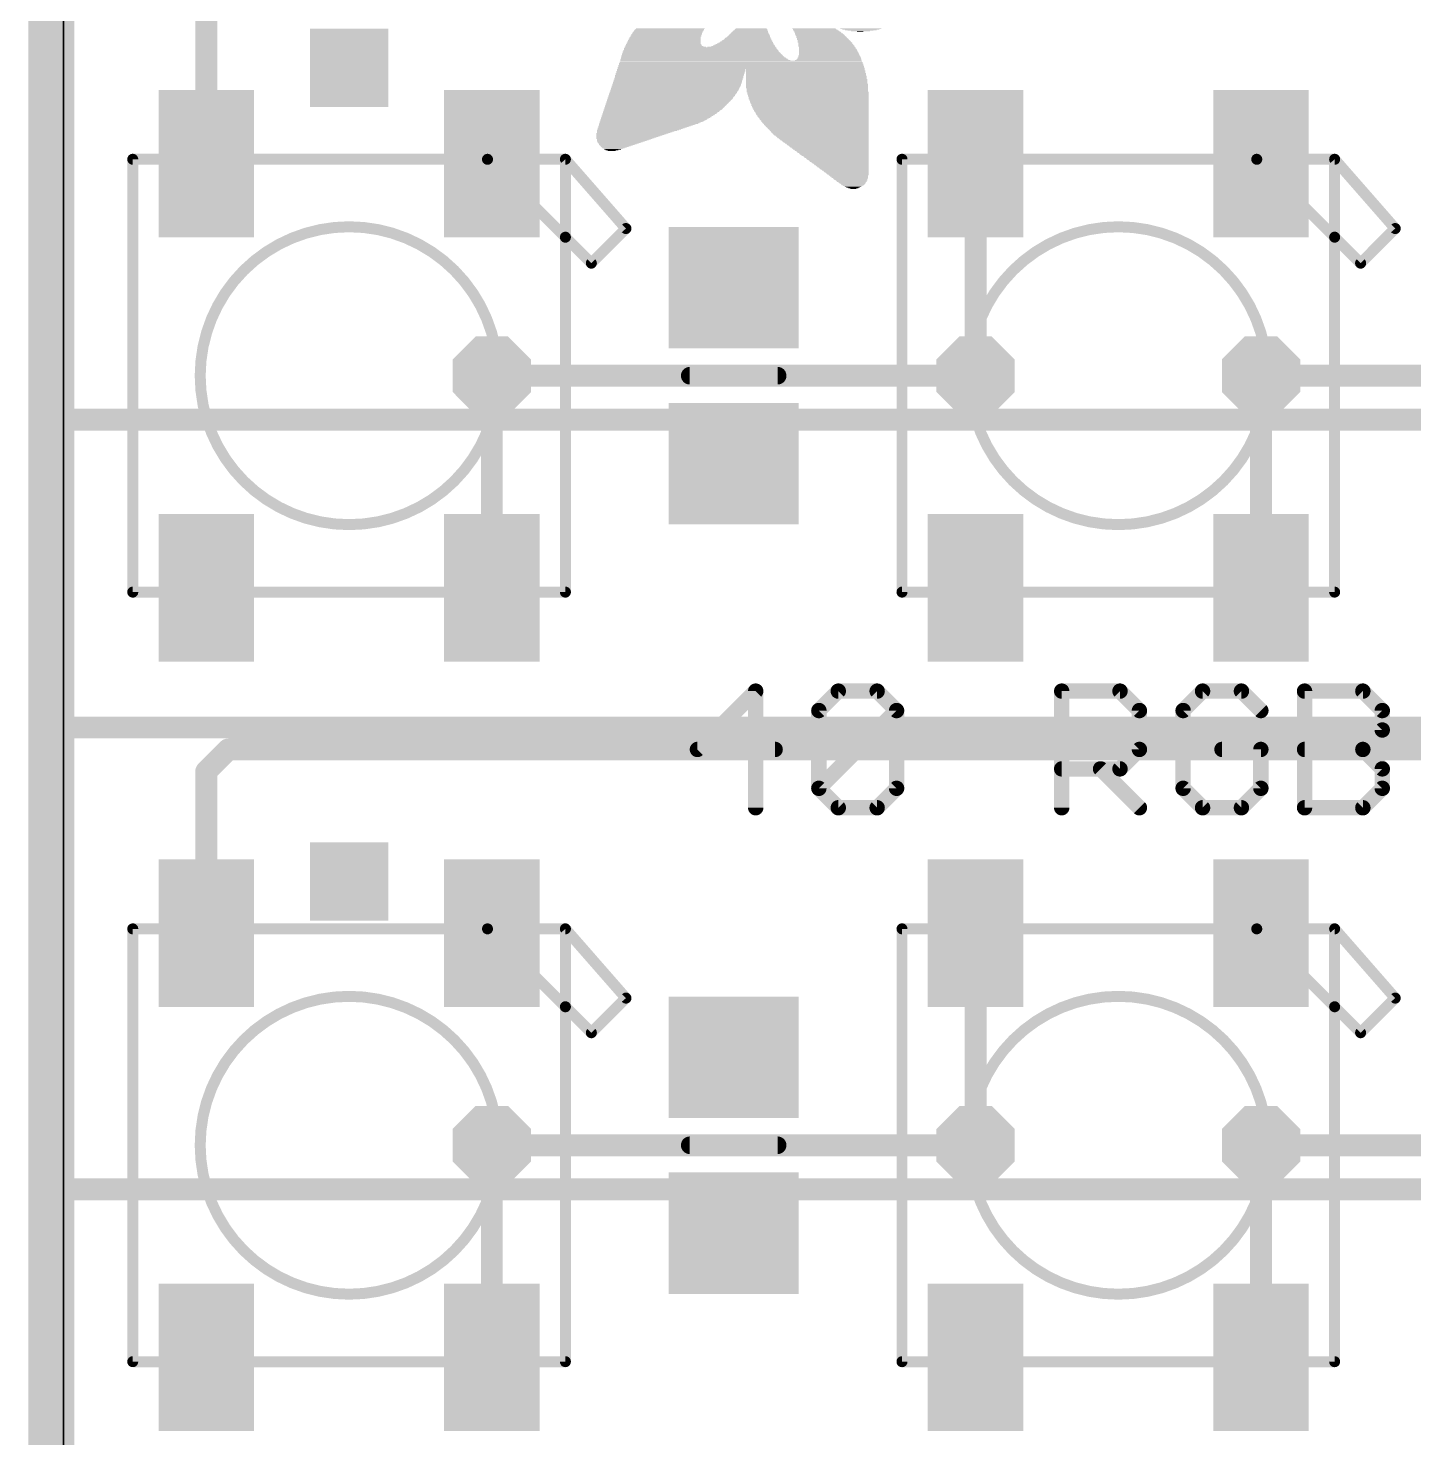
# Model space of a CAD drawing. Extents: x -0.4 to 69.2, y -1 to 53.5.
# Drawn here: x -0.41 to 15.61, y 23.8 to 40.08 of the extents above; entities that cross this region are included whole.
import ezdxf

# ---------------------------------------------------------------- set-up
doc = ezdxf.new("R2010")
doc.units = 0
for name, color, linetype in [('1', 12, 'CONTINUOUS'), ('16', 132, 'CONTINUOUS'), ('18', 110, 'CONTINUOUS'), ('20', 53, 'CONTINUOUS'), ('21', 40, 'CONTINUOUS'), ('22', 6, 'CONTINUOUS'), ('29', 253, 'CONTINUOUS')]:
    doc.layers.add(name, color=color, linetype=linetype)

# ---------------------------------------------------------------- blocks, each defined once
blk = doc.blocks.new('RECT')
blk.add_solid([(-0.5, -0.5), (0.5, -0.5), (-0.5, 0.5), (0.5, 0.5)])
blk = doc.blocks.new('SQUAREV')
blk.add_solid([(-0.5, -0.5), (0.5, -0.5), (-0.5, 0.5), (0.5, 0.5)])
blk = doc.blocks.new('OCTAGONV')
at = {"const_width": 0.5}
blk.add_lwpolyline([(-0.25, -0.1036), (-0.25, 0.1036), (-0.1036, 0.25), (0.1036, 0.25), (0.25, 0.1036), (0.25, -0.1036), (0.1036, -0.25), (-0.1036, -0.25), (-0.25, -0.1036), (-0.25, 0.1036)], dxfattribs=at)

msp = doc.modelspace()

# ---------------------------------------------------------------- linework, layer by layer
at = {"layer": '1', "const_width": 0.254}
for points in [[(0, 0), (0, 53.34)], [(1.652, 40.386), (1.652, 38.518)], [(10.542, 38.518), (10.542, 36.068)], [(4.952, 33.618), (4.952, 36.068)], [(13.842, 36.068), (13.842, 33.618)], [(0, 35.56), (68.834, 35.56)], [(0, 32.004), (0, 35.56)], [(68.834, 32.004), (0, 32.004)], [(1.906, 31.75), (1.652, 31.496)], [(66.928, 31.75), (1.906, 31.75)], [(1.652, 31.496), (1.652, 29.628)], [(10.542, 29.628), (10.542, 27.178)], [(4.952, 24.728), (4.952, 27.178)], [(13.842, 24.728), (13.842, 27.178)], [(0, 26.67), (68.834, 26.67)], [(0, 23.114), (0, 26.67)]]:
    msp.add_lwpolyline(points, dxfattribs=at)
at = {"layer": '1', "const_width": 0.127}
for points in [[(10.6055, 38.518, 1), (10.4785, 38.518)], [(1.5885, 38.518, 1), (1.7155, 38.518)], [(5.0155, 36.068, 1), (4.8885, 36.068)], [(13.9055, 36.068, 1), (13.7785, 36.068)], [(10.4785, 36.068, 1), (10.6055, 36.068)], [(0, 35.6235, 1), (0, 35.4965)], [(0.0635, 35.56, 1), (-0.0635, 35.56)], [(4.8885, 33.618, 1), (5.0155, 33.618)], [(13.7785, 33.618, 1), (13.9055, 33.618)], [(0, 32.0675, 1), (0, 31.9405)], [(-0.0635, 32.004, 1), (0.0635, 32.004)], [(1.906, 31.8135, 1), (1.906, 31.6865)], [(1.9509, 31.7051, 1), (1.8611, 31.7949)], [(1.7155, 31.496, 1), (1.5885, 31.496)], [(1.6071, 31.5409, 1), (1.6969, 31.4511)], [(1.5885, 29.628, 1), (1.7155, 29.628)], [(10.6055, 29.628, 1), (10.4785, 29.628)], [(5.0155, 27.178, 1), (4.8885, 27.178)], [(10.4785, 27.178, 1), (10.6055, 27.178)], [(13.9055, 27.178, 1), (13.7785, 27.178)], [(0, 26.7335, 1), (0, 26.6065)], [(0.0635, 26.67, 1), (-0.0635, 26.67)], [(4.8885, 24.728, 1), (5.0155, 24.728)], [(13.7785, 24.728, 1), (13.9055, 24.728)]]:
    msp.add_lwpolyline(points, format="xyb", dxfattribs=at)
at = {"layer": '16'}
for points, const_width in [([(-0.254, 53.213), (-0.254, -0.127)], 0.3048), ([(10.542, 36.068), (4.952, 36.068)], 0.254), ([(19.432, 36.068), (13.842, 36.068)], 0.254), ([(10.542, 27.178), (4.952, 27.178)], 0.254), ([(19.432, 27.178), (13.842, 27.178)], 0.254)]:
    msp.add_lwpolyline(points, dxfattribs=dict(at, const_width=const_width))
at = {"layer": '16', "const_width": 0.127}
for points in [[(4.952, 36.1315, 1), (4.952, 36.0045)], [(10.542, 36.0045, 1), (10.542, 36.1315)], [(13.842, 36.1315, 1), (13.842, 36.0045)], [(4.952, 27.2415, 1), (4.952, 27.1145)], [(10.542, 27.1145, 1), (10.542, 27.2415)], [(13.842, 27.2415, 1), (13.842, 27.1145)]]:
    msp.add_lwpolyline(points, format="xyb", dxfattribs=at)
at = {"layer": '20'}
msp.add_line((0, 0), (0, 53.34), dxfattribs=at)
at = {"layer": '21'}
for points, const_width in [([(0.802, 38.5998, 1), (0.802, 38.5363)], 0.0635), ([(0.8337, 38.568, 1), (0.7703, 38.568)], 0.0635), ([(4.9245, 38.5905, 1), (4.8795, 38.5455)], 0.0635), ([(4.902, 38.5998, 1), (4.902, 38.5363)], 0.0635), ([(4.902, 38.5363, 1), (4.902, 38.5998)], 0.0635), ([(5.8338, 38.568, 1), (5.7703, 38.568)], 0.0635), ([(5.8259, 38.5889, 1), (5.7781, 38.5471)], 0.0635), ([(5.802, 38.5363, 1), (5.802, 38.5998)], 0.0635), ([(9.7238, 38.568, 1), (9.6602, 38.568)], 0.0635), ([(9.692, 38.5998, 1), (9.692, 38.5363)], 0.0635), ([(13.8145, 38.5905, 1), (13.7695, 38.5455)], 0.0635), ([(13.792, 38.5998, 1), (13.792, 38.5363)], 0.0635), ([(13.792, 38.5363, 1), (13.792, 38.5998)], 0.0635), ([(14.7238, 38.568, 1), (14.6602, 38.568)], 0.0635), ([(14.7159, 38.5889, 1), (14.6681, 38.5471)], 0.0635), ([(14.692, 38.5363, 1), (14.692, 38.5998)], 0.0635), ([(3.302, 34.3475, 1), (3.302, 37.7885, 1), (3.302, 34.3475)], 0.127), ([(6.4781, 37.7471, 1), (6.5259, 37.7889)], 0.0635), ([(6.5245, 37.7455, 1), (6.4795, 37.7905)], 0.0635), ([(12.192, 34.3475, 1), (12.192, 37.7885, 1), (12.192, 34.3475)], 0.127), ([(15.3681, 37.7471, 1), (15.4159, 37.7889)], 0.0635), ([(15.4145, 37.7455, 1), (15.3695, 37.7905)], 0.0635), ([(5.8245, 37.6905, 1), (5.7795, 37.6455)], 0.0635), ([(5.8338, 37.668, 1), (5.7703, 37.668)], 0.0635), ([(5.7703, 37.668, 1), (5.8338, 37.668)], 0.0635), ([(5.7795, 37.6455, 1), (5.8245, 37.6905)], 0.0635), ([(14.7145, 37.6905, 1), (14.6695, 37.6455)], 0.0635), ([(14.7238, 37.668, 1), (14.6602, 37.668)], 0.0635), ([(14.6602, 37.668, 1), (14.7238, 37.668)], 0.0635), ([(14.6695, 37.6455, 1), (14.7145, 37.6905)], 0.0635), ([(6.0795, 37.3905, 1), (6.1245, 37.3455)], 0.0635), ([(6.0795, 37.3455, 1), (6.1245, 37.3905)], 0.0635), ([(14.9695, 37.3905, 1), (15.0145, 37.3455)], 0.0635), ([(14.9695, 37.3455, 1), (15.0145, 37.3905)], 0.0635), ([(7.239, 36.1188, 1), (7.239, 36.0172)], 0.1016), ([(8.255, 36.0172, 1), (8.255, 36.1188)], 0.1016), ([(0.802, 33.5998, 1), (0.802, 33.5363)], 0.0635), ([(0.7703, 33.568, 1), (0.8337, 33.568)], 0.0635), ([(5.7703, 33.568, 1), (5.8338, 33.568)], 0.0635), ([(5.802, 33.5363, 1), (5.802, 33.5998)], 0.0635), ([(9.6602, 33.568, 1), (9.7238, 33.568)], 0.0635), ([(9.692, 33.5998, 1), (9.692, 33.5363)], 0.0635), ([(14.6602, 33.568, 1), (14.7238, 33.568)], 0.0635), ([(14.692, 33.5363, 1), (14.692, 33.5998)], 0.0635), ([(8.046, 32.4243, 1), (7.9571, 32.4243)], 0.0889), ([(8.033, 32.3928, 1), (7.9701, 32.4557)], 0.0889), ([(8.9557, 32.4687, 1), (8.9557, 32.3798)], 0.0889), ([(8.9872, 32.3928, 1), (8.9243, 32.4557)], 0.0889), ([(9.4363, 32.4557, 1), (9.3734, 32.3928)], 0.0889), ([(9.4049, 32.3798, 1), (9.4049, 32.4687)], 0.0889), ([(11.5822, 32.4243, 1), (11.4933, 32.4243)], 0.0889), ([(11.5377, 32.4687, 1), (11.5377, 32.3798)], 0.0889), ([(12.2428, 32.4557, 1), (12.18, 32.3928)], 0.0889), ([(12.2114, 32.3798, 1), (12.2114, 32.4687)], 0.0889), ([(13.1656, 32.4687, 1), (13.1656, 32.3798)], 0.0889), ([(13.197, 32.3928, 1), (13.1341, 32.4557)], 0.0889), ([(13.6461, 32.4557, 1), (13.5833, 32.3928)], 0.0889), ([(13.6147, 32.3798, 1), (13.6147, 32.4687)], 0.0889), ([(14.3887, 32.4243, 1), (14.2998, 32.4243)], 0.0889), ([(14.3443, 32.4687, 1), (14.3443, 32.3798)], 0.0889), ([(15.0494, 32.4557, 1), (14.9865, 32.3928)], 0.0889), ([(15.018, 32.3798, 1), (15.018, 32.4687)], 0.0889), ([(8.7756, 32.1997, 1), (8.6867, 32.1997)], 0.0889), ([(8.6997, 32.2311, 1), (8.7626, 32.1683)], 0.0889), ([(9.6739, 32.1997, 1), (9.585, 32.1997)], 0.0889), ([(9.6608, 32.1683, 1), (9.598, 32.2311)], 0.0889), ([(9.598, 32.1683, 1), (9.6608, 32.2311)], 0.0889), ([(12.4804, 32.1997, 1), (12.3915, 32.1997)], 0.0889), ([(12.4045, 32.1683, 1), (12.4674, 32.2311)], 0.0889), ([(12.9855, 32.1997, 1), (12.8966, 32.1997)], 0.0889), ([(12.9096, 32.2311, 1), (12.9724, 32.1683)], 0.0889), ([(13.8078, 32.1683, 1), (13.8707, 32.2311)], 0.0889), ([(15.287, 32.1997, 1), (15.1981, 32.1997)], 0.0889), ([(15.2111, 32.1683, 1), (15.274, 32.2311)], 0.0889), ([(15.1981, 31.9751, 1), (15.287, 31.9751)], 0.0889), ([(15.274, 31.9437, 1), (15.2111, 32.0066)], 0.0889), ([(7.3279, 31.795, 1), (7.3279, 31.7061)], 0.0889), ([(7.2965, 31.782, 1), (7.3593, 31.7191)], 0.0889), ([(8.2261, 31.7061, 1), (8.2261, 31.795)], 0.0889), ([(12.3915, 31.7506, 1), (12.4804, 31.7506)], 0.0889), ([(12.4674, 31.7191, 1), (12.4045, 31.782)], 0.0889), ([(13.3901, 31.795, 1), (13.3901, 31.7061)], 0.0889), ([(13.8837, 31.7506, 1), (13.7948, 31.7506)], 0.0889), ([(13.8392, 31.7061, 1), (13.8392, 31.795)], 0.0889), ([(14.3443, 31.795, 1), (14.3443, 31.7061)], 0.0889), ([(15.0494, 31.782, 1), (14.9865, 31.7191)], 0.0889), ([(14.9865, 31.782, 1), (15.0494, 31.7191)], 0.0889), ([(15.018, 31.7061, 1), (15.018, 31.795)], 0.0889), ([(11.5377, 31.5705, 1), (11.5377, 31.4816)], 0.0889), ([(12.0183, 31.5574, 1), (11.9554, 31.4946)], 0.0889), ([(12.18, 31.5574, 1), (12.2428, 31.4946)], 0.0889), ([(12.2114, 31.4816, 1), (12.2114, 31.5705)], 0.0889), ([(15.287, 31.526, 1), (15.1981, 31.526)], 0.0889), ([(15.2111, 31.4946, 1), (15.274, 31.5574)], 0.0889), ([(8.7626, 31.3329, 1), (8.6997, 31.27)], 0.0889), ([(8.6997, 31.3329, 1), (8.7626, 31.27)], 0.0889), ([(8.6867, 31.3015, 1), (8.7756, 31.3015)], 0.0889), ([(9.585, 31.3015, 1), (9.6739, 31.3015)], 0.0889), ([(9.6608, 31.27, 1), (9.598, 31.3329)], 0.0889), ([(12.9724, 31.3329, 1), (12.9096, 31.27)], 0.0889), ([(12.8966, 31.3015, 1), (12.9855, 31.3015)], 0.0889), ([(13.7948, 31.3015, 1), (13.8837, 31.3015)], 0.0889), ([(13.8707, 31.27, 1), (13.8078, 31.3329)], 0.0889), ([(15.1981, 31.3015, 1), (15.287, 31.3015)], 0.0889), ([(15.274, 31.27, 1), (15.2111, 31.3329)], 0.0889), ([(7.9571, 31.0769, 1), (8.046, 31.0769)], 0.0889), ([(8.9557, 31.1214, 1), (8.9557, 31.0325)], 0.0889), ([(8.9243, 31.0455, 1), (8.9872, 31.1083)], 0.0889), ([(9.3734, 31.1083, 1), (9.4363, 31.0455)], 0.0889), ([(9.4049, 31.0325, 1), (9.4049, 31.1214)], 0.0889), ([(11.4933, 31.0769, 1), (11.5822, 31.0769)], 0.0889), ([(12.4045, 31.0455, 1), (12.4674, 31.1083)], 0.0889), ([(13.1656, 31.1214, 1), (13.1656, 31.0325)], 0.0889), ([(13.1341, 31.0455, 1), (13.197, 31.1083)], 0.0889), ([(13.5833, 31.1083, 1), (13.6461, 31.0455)], 0.0889), ([(13.6147, 31.0325, 1), (13.6147, 31.1214)], 0.0889), ([(14.2998, 31.0769, 1), (14.3887, 31.0769)], 0.0889), ([(14.3443, 31.1214, 1), (14.3443, 31.0325)], 0.0889), ([(14.9865, 31.1083, 1), (15.0494, 31.0455)], 0.0889), ([(15.018, 31.0325, 1), (15.018, 31.1214)], 0.0889), ([(0.802, 29.7097, 1), (0.802, 29.6463)], 0.0635), ([(0.8337, 29.678, 1), (0.7703, 29.678)], 0.0635), ([(4.9245, 29.7005, 1), (4.8795, 29.6555)], 0.0635), ([(4.902, 29.7097, 1), (4.902, 29.6463)], 0.0635), ([(4.902, 29.6463, 1), (4.902, 29.7097)], 0.0635), ([(5.8338, 29.678, 1), (5.7703, 29.678)], 0.0635), ([(5.8259, 29.6989, 1), (5.7781, 29.6571)], 0.0635), ([(5.802, 29.6463, 1), (5.802, 29.7097)], 0.0635), ([(9.7238, 29.678, 1), (9.6602, 29.678)], 0.0635), ([(9.692, 29.7097, 1), (9.692, 29.6463)], 0.0635), ([(13.8145, 29.7005, 1), (13.7695, 29.6555)], 0.0635), ([(13.792, 29.7097, 1), (13.792, 29.6463)], 0.0635), ([(13.792, 29.6463, 1), (13.792, 29.7097)], 0.0635), ([(14.7238, 29.678, 1), (14.6602, 29.678)], 0.0635), ([(14.7159, 29.6989, 1), (14.6681, 29.6571)], 0.0635), ([(14.692, 29.6463, 1), (14.692, 29.7097)], 0.0635), ([(3.302, 25.4575, 1), (3.302, 28.8985, 1), (3.302, 25.4575)], 0.127), ([(5.8245, 28.8005, 1), (5.7795, 28.7555)], 0.0635), ([(5.8338, 28.778, 1), (5.7703, 28.778)], 0.0635), ([(5.7795, 28.7555, 1), (5.8245, 28.8005)], 0.0635), ([(6.4781, 28.8571, 1), (6.5259, 28.8989)], 0.0635), ([(6.5245, 28.8555, 1), (6.4795, 28.9005)], 0.0635), ([(12.192, 25.4575, 1), (12.192, 28.8985, 1), (12.192, 25.4575)], 0.127), ([(14.7145, 28.8005, 1), (14.6695, 28.7555)], 0.0635), ([(14.7238, 28.778, 1), (14.6602, 28.778)], 0.0635), ([(14.6695, 28.7555, 1), (14.7145, 28.8005)], 0.0635), ([(15.3681, 28.8571, 1), (15.4159, 28.8989)], 0.0635), ([(15.4145, 28.8555, 1), (15.3695, 28.9005)], 0.0635), ([(5.7703, 28.778, 1), (5.8338, 28.778)], 0.0635), ([(14.6602, 28.778, 1), (14.7238, 28.778)], 0.0635), ([(6.0795, 28.5005, 1), (6.1245, 28.4555)], 0.0635), ([(6.0795, 28.4555, 1), (6.1245, 28.5005)], 0.0635), ([(14.9695, 28.5005, 1), (15.0145, 28.4555)], 0.0635), ([(14.9695, 28.4555, 1), (15.0145, 28.5005)], 0.0635), ([(7.239, 27.2288, 1), (7.239, 27.1272)], 0.1016), ([(8.255, 27.1272, 1), (8.255, 27.2288)], 0.1016), ([(0.802, 24.7097, 1), (0.802, 24.6463)], 0.0635), ([(0.7703, 24.678, 1), (0.8337, 24.678)], 0.0635), ([(5.7703, 24.678, 1), (5.8338, 24.678)], 0.0635), ([(5.802, 24.6463, 1), (5.802, 24.7097)], 0.0635), ([(9.6602, 24.678, 1), (9.7238, 24.678)], 0.0635), ([(9.692, 24.7097, 1), (9.692, 24.6463)], 0.0635), ([(14.6602, 24.678, 1), (14.7238, 24.678)], 0.0635), ([(14.692, 24.6463, 1), (14.692, 24.7097)], 0.0635)]:
    msp.add_lwpolyline(points, format="xyb", dxfattribs=dict(at, const_width=const_width))
for points, const_width in [([(0.802, 33.568), (0.802, 38.568)], 0.127), ([(0.802, 38.568), (4.902, 38.568)], 0.127), ([(4.902, 38.568), (5.802, 38.568)], 0.127), ([(4.902, 38.568), (5.802, 37.668)], 0.127), ([(5.802, 38.568), (5.802, 37.668)], 0.127), ([(6.502, 37.768), (5.802, 38.568)], 0.127), ([(9.692, 33.568), (9.692, 38.568)], 0.127), ([(9.692, 38.568), (13.792, 38.568)], 0.127), ([(13.792, 38.568), (14.692, 38.568)], 0.127), ([(13.792, 38.568), (14.692, 37.668)], 0.127), ([(14.692, 38.568), (14.692, 37.668)], 0.127), ([(15.392, 37.768), (14.692, 38.568)], 0.127), ([(6.102, 37.368), (6.502, 37.768)], 0.127), ([(14.992, 37.368), (15.392, 37.768)], 0.127), ([(5.802, 37.668), (5.802, 33.568)], 0.127), ([(5.802, 37.668), (6.102, 37.368)], 0.127), ([(14.692, 37.668), (14.692, 33.568)], 0.127), ([(14.692, 37.668), (14.992, 37.368)], 0.127), ([(7.239, 36.068), (8.255, 36.068)], 0.2032), ([(5.802, 33.568), (0.802, 33.568)], 0.127), ([(14.692, 33.568), (9.692, 33.568)], 0.127), ([(8.0016, 32.4243), (7.3279, 31.7506)], 0.1778), ([(8.0016, 31.0769), (8.0016, 32.4243)], 0.1778), ([(8.7312, 32.1997), (8.9557, 32.4243)], 0.1778), ([(8.9557, 32.4243), (9.4049, 32.4243)], 0.1778), ([(9.4049, 32.4243), (9.6294, 32.1997)], 0.1778), ([(11.5377, 31.0769), (11.5377, 32.4243)], 0.1778), ([(11.5377, 32.4243), (12.2114, 32.4243)], 0.1778), ([(12.2114, 32.4243), (12.436, 32.1997)], 0.1778), ([(13.1656, 32.4243), (12.941, 32.1997)], 0.1778), ([(13.6147, 32.4243), (13.1656, 32.4243)], 0.1778), ([(13.8392, 32.1997), (13.6147, 32.4243)], 0.1778), ([(14.3443, 31.0769), (14.3443, 32.4243)], 0.1778), ([(14.3443, 32.4243), (15.018, 32.4243)], 0.1778), ([(15.018, 32.4243), (15.2425, 32.1997)], 0.1778), ([(8.7312, 31.3015), (8.7312, 32.1997)], 0.1778), ([(8.7312, 31.3015), (9.6294, 32.1997)], 0.1778), ([(9.6294, 32.1997), (9.6294, 31.3015)], 0.1778), ([(12.436, 32.1997), (12.436, 31.7506)], 0.1778), ([(12.941, 32.1997), (12.941, 31.3015)], 0.1778), ([(15.2425, 32.1997), (15.2425, 31.9751)], 0.1778), ([(15.2425, 31.9751), (15.018, 31.7506)], 0.1778), ([(7.3279, 31.7506), (8.2261, 31.7506)], 0.1778), ([(12.436, 31.7506), (12.2114, 31.526)], 0.1778), ([(13.8392, 31.7506), (13.3901, 31.7506)], 0.1778), ([(13.8392, 31.3015), (13.8392, 31.7506)], 0.1778), ([(14.3443, 31.7506), (15.018, 31.7506)], 0.1778), ([(15.018, 31.7506), (15.2425, 31.526)], 0.1778), ([(12.2114, 31.526), (11.5377, 31.526)], 0.1778), ([(11.9869, 31.526), (12.436, 31.0769)], 0.1778), ([(15.2425, 31.526), (15.2425, 31.3015)], 0.1778), ([(8.9557, 31.0769), (8.7312, 31.3015)], 0.1778), ([(9.6294, 31.3015), (9.4049, 31.0769)], 0.1778), ([(12.941, 31.3015), (13.1656, 31.0769)], 0.1778), ([(13.6147, 31.0769), (13.8392, 31.3015)], 0.1778), ([(15.2425, 31.3015), (15.018, 31.0769)], 0.1778), ([(9.4049, 31.0769), (8.9557, 31.0769)], 0.1778), ([(13.1656, 31.0769), (13.6147, 31.0769)], 0.1778), ([(15.018, 31.0769), (14.3443, 31.0769)], 0.1778), ([(0.802, 24.678), (0.802, 29.678)], 0.127), ([(0.802, 29.678), (4.902, 29.678)], 0.127), ([(4.902, 29.678), (5.802, 29.678)], 0.127), ([(4.902, 29.678), (5.802, 28.778)], 0.127), ([(5.802, 29.678), (5.802, 28.778)], 0.127), ([(6.502, 28.878), (5.802, 29.678)], 0.127), ([(9.692, 24.678), (9.692, 29.678)], 0.127), ([(9.692, 29.678), (13.792, 29.678)], 0.127), ([(13.792, 29.678), (14.692, 29.678)], 0.127), ([(13.792, 29.678), (14.692, 28.778)], 0.127), ([(14.692, 29.678), (14.692, 28.778)], 0.127), ([(15.392, 28.878), (14.692, 29.678)], 0.127), ([(5.802, 28.778), (5.802, 24.678)], 0.127), ([(5.802, 28.778), (6.102, 28.478)], 0.127), ([(6.102, 28.478), (6.502, 28.878)], 0.127), ([(14.692, 28.778), (14.692, 24.678)], 0.127), ([(14.692, 28.778), (14.992, 28.478)], 0.127), ([(14.992, 28.478), (15.392, 28.878)], 0.127), ([(7.239, 27.178), (8.255, 27.178)], 0.2032), ([(5.802, 24.678), (0.802, 24.678)], 0.127), ([(14.692, 24.678), (9.692, 24.678)], 0.127)]:
    msp.add_lwpolyline(points, dxfattribs=dict(at, const_width=const_width))
at = {"layer": '22'}
msp.add_line((0, 53.34), (0, 0), dxfattribs=at)

# ---------------------------------------------------------------- block references
at = {"layer": '1', "rotation": 90}
for p, xscale, yscale in [((1.652, 38.518), 1.5, 0.9), ((4.952, 38.518), 1.5, 0.9), ((10.542, 38.518), 1.5, 0.9), ((13.842, 38.518), 1.5, 0.9), ((7.747, 37.084), 1.2, 1.3), ((7.747, 35.052), 1.2, 1.3), ((1.652, 33.618), 1.5, 0.9), ((4.952, 33.618), 1.5, 0.9), ((10.542, 33.618), 1.5, 0.9), ((13.842, 33.618), 1.5, 0.9), ((1.652, 29.628), 1.5, 0.9), ((4.952, 29.628), 1.5, 0.9), ((10.542, 29.628), 1.5, 0.9), ((13.842, 29.628), 1.5, 0.9), ((7.747, 28.194), 1.2, 1.3), ((7.747, 26.162), 1.2, 1.3), ((1.652, 24.728), 1.5, 0.9), ((4.952, 24.728), 1.5, 0.9), ((10.542, 24.728), 1.5, 0.9), ((13.842, 24.728), 1.5, 0.9)]:
    msp.add_blockref('RECT', p, dxfattribs=dict(at, xscale=xscale, yscale=yscale))
at = {"layer": '18', "xscale": 0.9064, "yscale": 0.9064}
for name, p in [('SQUAREV', (3.302, 39.624)), ('SQUAREV', (3.302, 39.624)), ('OCTAGONV', (4.952, 36.068)), ('OCTAGONV', (4.952, 36.068)), ('OCTAGONV', (10.542, 36.068)), ('OCTAGONV', (10.542, 36.068)), ('OCTAGONV', (13.842, 36.068)), ('OCTAGONV', (13.842, 36.068)), ('SQUAREV', (3.302, 30.226)), ('SQUAREV', (3.302, 30.226)), ('OCTAGONV', (4.952, 27.178)), ('OCTAGONV', (4.952, 27.178)), ('OCTAGONV', (10.542, 27.178)), ('OCTAGONV', (10.542, 27.178)), ('OCTAGONV', (13.842, 27.178)), ('OCTAGONV', (13.842, 27.178))]:
    msp.add_blockref(name, p, dxfattribs=at)
at = {"layer": '21'}
for p, xscale, yscale in [((6.9952, 40.0558), 0.8001, 0.0076), ((7.0028, 40.0634), 0.8001, 0.0076), ((7.0066, 40.071), 0.7924, 0.0077), ((7.0143, 40.0787), 0.7925, 0.0076), ((7.9401, 40.0558), 0.3887, 0.0076), ((7.9439, 40.0634), 0.381, 0.0076), ((7.9477, 40.071), 0.3734, 0.0077), ((7.9477, 40.0787), 0.3581, 0.0076), ((8.6753, 40.0787), 0.5029, 0.0076), ((8.683, 40.071), 0.503, 0.0077), ((8.6906, 40.0634), 0.5182, 0.0076), ((8.6982, 40.0558), 0.5181, 0.0076), ((9.2164, 40.0787), 0.4724, 0.0076), ((9.2164, 40.071), 0.4268, 0.0077), ((9.2164, 40.0634), 0.3658, 0.0076), ((9.2126, 40.0558), 0.2972, 0.0076), ((6.9381, 39.8958), 0.8687, 0.0076), ((6.938, 39.911), 0.8534, 0.0076), ((6.938, 39.9034), 0.8534, 0.0076), ((6.9418, 39.9263), 0.8458, 0.0076), ((6.9418, 39.9186), 0.8458, 0.0077), ((6.9456, 39.9415), 0.8382, 0.0076), ((6.9456, 39.9339), 0.8382, 0.0076), ((6.9495, 39.9567), 0.8305, 0.0077), ((6.9495, 39.9491), 0.8305, 0.0076), ((6.9533, 39.972), 0.8229, 0.0076), ((6.9533, 39.9644), 0.8229, 0.0076), ((6.9571, 39.9796), 0.8153, 0.0076), ((6.9647, 39.9948), 0.8154, 0.0077), ((6.9647, 39.9872), 0.8154, 0.0076), ((6.9723, 40.0101), 0.8154, 0.0076), ((6.9685, 40.0025), 0.8078, 0.0076), ((6.9762, 40.0177), 0.8077, 0.0076), ((6.9838, 40.0329), 0.8077, 0.0077), ((6.98, 40.0253), 0.8001, 0.0076), ((6.9876, 40.0406), 0.8001, 0.0076), ((6.9952, 40.0482), 0.8001, 0.0076), ((7.8753, 39.8958), 0.6706, 0.0076), ((7.8829, 39.9034), 0.6554, 0.0076), ((7.8867, 39.911), 0.6324, 0.0076), ((7.8943, 39.9186), 0.6172, 0.0077), ((7.8943, 39.9263), 0.602, 0.0076), ((7.902, 39.9339), 0.5867, 0.0076), ((7.902, 39.9415), 0.5715, 0.0076), ((7.9058, 39.9491), 0.5487, 0.0076), ((7.9096, 39.9567), 0.541, 0.0077), ((7.9096, 39.9644), 0.5258, 0.0076), ((7.9134, 39.972), 0.5182, 0.0076), ((7.9172, 39.9796), 0.4953, 0.0076), ((7.921, 39.9872), 0.4876, 0.0076), ((7.9248, 39.9948), 0.48, 0.0077), ((7.9248, 40.0025), 0.4648, 0.0076), ((7.9286, 40.0101), 0.4572, 0.0076), ((7.9286, 40.0177), 0.442, 0.0076), ((7.9325, 40.0253), 0.4343, 0.0076), ((7.9325, 40.0329), 0.4191, 0.0077), ((7.9363, 40.0406), 0.4115, 0.0076), ((7.9401, 40.0482), 0.4039, 0.0076), ((8.702, 40.0482), 0.5257, 0.0076), ((8.7135, 40.0406), 0.5334, 0.0076), ((8.7173, 40.0329), 0.541, 0.0077), ((8.7325, 40.0177), 0.5563, 0.0076), ((8.7363, 40.0101), 0.5639, 0.0076), ((8.7249, 40.0253), 0.541, 0.0076), ((8.7439, 40.0025), 0.5639, 0.0076), ((8.7477, 39.9948), 0.5715, 0.0077), ((8.7553, 39.9872), 0.5715, 0.0076), ((8.7592, 39.9796), 0.5792, 0.0076), ((8.763, 39.972), 0.5868, 0.0076), ((8.7706, 39.9644), 0.5867, 0.0076), ((8.7744, 39.9567), 0.5943, 0.0077), ((8.7782, 39.9491), 0.6019, 0.0076), ((8.7859, 39.9415), 0.602, 0.0076), ((8.7897, 39.9339), 0.6096, 0.0076), ((8.7935, 39.9263), 0.6172, 0.0076), ((8.7973, 39.9186), 0.6248, 0.0077), ((8.8087, 39.8958), 0.6325, 0.0076), ((8.8049, 39.911), 0.6248, 0.0076), ((8.8049, 39.9034), 0.6248, 0.0076), ((9.2126, 40.0482), 0.221, 0.0076), ((9.2088, 40.0406), 0.0762, 0.0076), ((7.3952, 39.7434), 1.905, 0.0076), ((7.399, 39.7358), 1.9126, 0.0076), ((7.3876, 39.7586), 1.8746, 0.0076), ((7.3914, 39.751), 1.8822, 0.0076), ((7.3838, 39.7662), 1.8669, 0.0077), ((7.3762, 39.7891), 1.8364, 0.0076), ((7.38, 39.7815), 1.844, 0.0076), ((7.3838, 39.7739), 1.8516, 0.0076), ((7.3685, 39.812), 1.8059, 0.0076), ((7.3723, 39.8043), 1.8135, 0.0077), ((7.3762, 39.7967), 1.8212, 0.0076), ((7.3685, 39.8272), 1.7907, 0.0076), ((7.3685, 39.8196), 1.7907, 0.0076), ((7.3609, 39.8501), 1.7602, 0.0076), ((7.3685, 39.8348), 1.7755, 0.0076), ((7.3648, 39.8424), 1.7679, 0.0077), ((6.9571, 39.8653), 0.9373, 0.0076), ((7.3647, 39.8577), 1.7526, 0.0076), ((6.9381, 39.8805), 0.8839, 0.0077), ((6.9457, 39.8729), 0.8991, 0.0076), ((6.9381, 39.8882), 0.8687, 0.0076), ((7.8372, 39.8653), 0.7925, 0.0076), ((7.8563, 39.8729), 0.7391, 0.0076), ((7.8677, 39.8805), 0.7163, 0.0077), ((7.8715, 39.8882), 0.6934, 0.0076), ((8.8506, 39.7434), 0.7315, 0.0076), ((8.8506, 39.7358), 0.7315, 0.0076), ((8.8125, 39.8882), 0.6401, 0.0076), ((8.8163, 39.8805), 0.6477, 0.0077), ((8.8163, 39.8729), 0.6477, 0.0076), ((8.8468, 39.7662), 0.7087, 0.0077), ((8.8506, 39.7586), 0.7163, 0.0076), ((8.8506, 39.751), 0.7163, 0.0076), ((8.8239, 39.8653), 0.6477, 0.0076), ((8.8277, 39.8577), 0.6553, 0.0076), ((8.8277, 39.8501), 0.6553, 0.0076), ((8.8506, 39.7739), 0.7011, 0.0076), ((8.8316, 39.8424), 0.663, 0.0077), ((8.8354, 39.8348), 0.6706, 0.0076), ((8.8354, 39.8272), 0.6706, 0.0076), ((8.8392, 39.8196), 0.6782, 0.0076), ((8.8392, 39.812), 0.6782, 0.0076), ((8.843, 39.8043), 0.6858, 0.0077), ((8.843, 39.7967), 0.6858, 0.0076), ((8.8468, 39.7891), 0.6934, 0.0076), ((8.8468, 39.7815), 0.6934, 0.0076), ((7.1362, 39.5834), 1.4935, 0.0076), ((7.1324, 39.5757), 1.4859, 0.0077), ((7.1324, 39.5681), 1.4859, 0.0076), ((7.14, 39.6062), 1.4859, 0.0076), ((7.14, 39.5986), 1.4859, 0.0076), ((7.14, 39.591), 1.4859, 0.0076), ((7.8296, 39.6291), 2.8499, 0.0076), ((7.8334, 39.6215), 2.8575, 0.0076), ((7.8334, 39.6138), 2.8575, 0.0077), ((7.8296, 39.6519), 2.8347, 0.0077), ((7.8334, 39.6443), 2.8423, 0.0076), ((7.8334, 39.6367), 2.8423, 0.0076), ((7.8296, 39.6748), 2.8194, 0.0076), ((7.8334, 39.6672), 2.827, 0.0076), ((7.8334, 39.6596), 2.827, 0.0076), ((7.8334, 39.69), 2.8118, 0.0077), ((7.8334, 39.6824), 2.8118, 0.0076), ((7.8296, 39.6977), 2.8041, 0.0076), ((7.4066, 39.7205), 1.9431, 0.0076), ((7.4181, 39.7129), 1.966, 0.0076), ((7.8334, 39.7053), 2.7965, 0.0076), ((7.4066, 39.7281), 1.9279, 0.0077), ((8.5763, 39.6062), 1.3716, 0.0076), ((8.5763, 39.5986), 1.3716, 0.0076), ((8.5801, 39.591), 1.3792, 0.0076), ((8.5801, 39.5834), 1.3792, 0.0076), ((8.5801, 39.5757), 1.3792, 0.0077), ((8.5801, 39.5681), 1.3792, 0.0076), ((8.8392, 39.7129), 0.7696, 0.0076), ((8.8468, 39.7205), 0.7544, 0.0076), ((8.8506, 39.7281), 0.7467, 0.0077), ((7.079, 39.4157), 1.4859, 0.0076), ((7.079, 39.4081), 1.4859, 0.0076), ((7.0867, 39.4386), 1.4859, 0.0076), ((7.0867, 39.431), 1.4859, 0.0076), ((7.0867, 39.4233), 1.4859, 0.0077), ((7.0981, 39.4614), 1.4935, 0.0077), ((7.0943, 39.4538), 1.4859, 0.0076), ((7.0943, 39.4462), 1.4859, 0.0076), ((7.1057, 39.4843), 1.4935, 0.0076), ((7.1019, 39.4767), 1.4859, 0.0076), ((7.1019, 39.4691), 1.4859, 0.0076), ((7.1133, 39.5072), 1.4935, 0.0076), ((7.1095, 39.4995), 1.4859, 0.0077), ((7.1095, 39.4919), 1.4859, 0.0076), ((7.1209, 39.5376), 1.4936, 0.0077), ((7.1171, 39.53), 1.4859, 0.0076), ((7.1171, 39.5224), 1.4859, 0.0076), ((7.1171, 39.5148), 1.4859, 0.0076), ((7.1286, 39.5605), 1.4935, 0.0076), ((7.1248, 39.5529), 1.4859, 0.0076), ((7.1248, 39.5453), 1.4859, 0.0076), ((8.5839, 39.5605), 1.3869, 0.0076), ((8.5839, 39.5529), 1.3869, 0.0076), ((8.5839, 39.5453), 1.3869, 0.0076), ((8.5839, 39.5376), 1.3869, 0.0077), ((8.5877, 39.53), 1.3945, 0.0076), ((8.5877, 39.5224), 1.3945, 0.0076), ((8.5877, 39.5148), 1.3945, 0.0076), ((8.5877, 39.5072), 1.3945, 0.0076), ((8.5877, 39.4995), 1.3945, 0.0077), ((8.5915, 39.4919), 1.4021, 0.0076), ((8.5915, 39.4843), 1.4021, 0.0076), ((8.5915, 39.4767), 1.4021, 0.0076), ((8.5915, 39.4691), 1.4021, 0.0076), ((8.5915, 39.4614), 1.4021, 0.0077), ((8.5915, 39.4538), 1.4021, 0.0076), ((8.5915, 39.4462), 1.4021, 0.0076), ((8.5953, 39.4386), 1.4097, 0.0076), ((8.5953, 39.431), 1.4097, 0.0076), ((8.5953, 39.4233), 1.4097, 0.0077), ((8.5953, 39.4157), 1.4097, 0.0076), ((8.5953, 39.4081), 1.4097, 0.0076), ((7.0028, 39.2557), 1.4402, 0.0076), ((6.999, 39.2481), 1.4326, 0.0076), ((7.0142, 39.2786), 1.4478, 0.0076), ((7.0142, 39.2709), 1.4478, 0.0077), ((7.0104, 39.2633), 1.4402, 0.0076), ((7.0295, 39.3014), 1.4631, 0.0076), ((7.0257, 39.2938), 1.4555, 0.0076), ((7.0218, 39.2862), 1.4478, 0.0076), ((7.0409, 39.3243), 1.4706, 0.0076), ((7.0371, 39.3167), 1.463, 0.0076), ((7.0333, 39.309), 1.4554, 0.0077), ((7.0485, 39.3471), 1.4706, 0.0077), ((7.0485, 39.3395), 1.4706, 0.0076), ((7.0447, 39.3319), 1.463, 0.0076), ((7.06, 39.37), 1.4783, 0.0076), ((7.06, 39.3624), 1.4783, 0.0076), ((7.0562, 39.3548), 1.4707, 0.0076), ((7.0714, 39.3929), 1.4859, 0.0076), ((7.0676, 39.3852), 1.4783, 0.0077), ((7.0676, 39.3776), 1.4783, 0.0076), ((7.0752, 39.4005), 1.4783, 0.0076), ((8.5953, 39.4005), 1.4097, 0.0076), ((8.5953, 39.3929), 1.4097, 0.0076), ((8.5991, 39.3852), 1.4021, 0.0077), ((8.5991, 39.3776), 1.4021, 0.0076), ((8.5991, 39.37), 1.4021, 0.0076), ((8.5991, 39.3624), 1.4021, 0.0076), ((8.5991, 39.3548), 1.4021, 0.0076), ((8.6029, 39.3471), 1.4097, 0.0077), ((8.6068, 39.3395), 1.402, 0.0076), ((8.6068, 39.3319), 1.402, 0.0076), ((8.6068, 39.3243), 1.402, 0.0076), ((8.6068, 39.3167), 1.402, 0.0076), ((8.6106, 39.309), 1.3944, 0.0077), ((8.6106, 39.3014), 1.3944, 0.0076), ((8.6106, 39.2938), 1.3944, 0.0076), ((8.6144, 39.2862), 1.3868, 0.0076), ((8.6144, 39.2786), 1.3868, 0.0076), ((8.6144, 39.2709), 1.3868, 0.0077), ((8.6144, 39.2633), 1.3868, 0.0076), ((8.6182, 39.2557), 1.3792, 0.0076), ((8.6182, 39.2481), 1.3792, 0.0076), ((6.8885, 39.0957), 1.3182, 0.0076), ((6.8809, 39.0881), 1.303, 0.0076), ((6.8771, 39.0804), 1.2954, 0.0077), ((6.9076, 39.1185), 1.3411, 0.0077), ((6.9, 39.1109), 1.3259, 0.0076), ((6.8961, 39.1033), 1.3182, 0.0076), ((6.9266, 39.1414), 1.364, 0.0076), ((6.919, 39.1338), 1.3487, 0.0076), ((6.9152, 39.1262), 1.3411, 0.0076), ((6.9418, 39.1643), 1.3792, 0.0076), ((6.938, 39.1566), 1.3716, 0.0077), ((6.9342, 39.149), 1.364, 0.0076), ((6.9571, 39.1871), 1.3945, 0.0076), ((6.9533, 39.1795), 1.3869, 0.0076), ((6.9495, 39.1719), 1.3793, 0.0076), ((6.9724, 39.21), 1.4097, 0.0076), ((6.9685, 39.2024), 1.402, 0.0076), ((6.9647, 39.1947), 1.3944, 0.0077), ((6.9876, 39.2328), 1.4249, 0.0077), ((6.9838, 39.2252), 1.4173, 0.0076), ((6.98, 39.2176), 1.4097, 0.0076), ((6.9952, 39.2405), 1.4249, 0.0076), ((8.622, 39.2405), 1.3716, 0.0076), ((8.622, 39.2328), 1.3716, 0.0077), ((8.622, 39.2252), 1.3716, 0.0076), ((8.6258, 39.2176), 1.3639, 0.0076), ((8.6258, 39.21), 1.3639, 0.0076), ((8.6296, 39.2024), 1.3563, 0.0076), ((8.6296, 39.1947), 1.3563, 0.0077), ((8.6296, 39.1871), 1.3563, 0.0076), ((8.6334, 39.1795), 1.3487, 0.0076), ((8.6334, 39.1719), 1.3487, 0.0076), ((8.6372, 39.1643), 1.3411, 0.0076), ((8.6372, 39.1566), 1.3411, 0.0077), ((8.641, 39.149), 1.3335, 0.0076), ((8.641, 39.1414), 1.3335, 0.0076), ((8.6449, 39.1338), 1.3258, 0.0076), ((8.6449, 39.1262), 1.3258, 0.0076), ((8.6487, 39.1185), 1.3182, 0.0077), ((8.6525, 39.1109), 1.3106, 0.0076), ((8.6525, 39.1033), 1.3106, 0.0076), ((8.6563, 39.0957), 1.303, 0.0076), ((8.6563, 39.0881), 1.303, 0.0076), ((8.6601, 39.0804), 1.2954, 0.0077), ((6.6675, 38.9204), 0.983, 0.0076), ((6.679, 38.928), 1.0059, 0.0077), ((6.717, 38.9509), 1.0668, 0.0076), ((6.7056, 38.9433), 1.044, 0.0076), ((6.6942, 38.9357), 1.0211, 0.0076), ((6.7628, 38.9814), 1.143, 0.0076), ((6.7514, 38.9738), 1.1201, 0.0076), ((6.7438, 38.9661), 1.1049, 0.0077), ((6.7323, 38.9585), 1.082, 0.0076), ((6.7933, 39.0042), 1.1887, 0.0077), ((6.7818, 38.9966), 1.1658, 0.0076), ((6.7742, 38.989), 1.1506, 0.0076), ((6.8199, 39.0271), 1.2268, 0.0076), ((6.8123, 39.0195), 1.2116, 0.0076), ((6.8047, 39.0119), 1.1963, 0.0076), ((6.8275, 39.0347), 1.2268, 0.0076), ((6.8428, 39.05), 1.2573, 0.0076), ((6.8352, 39.0423), 1.2421, 0.0077), ((6.8656, 39.0728), 1.2878, 0.0076), ((6.858, 39.0652), 1.2726, 0.0076), ((6.8542, 39.0576), 1.265, 0.0076), ((8.6639, 39.0728), 1.2877, 0.0076), ((8.6639, 39.0652), 1.2877, 0.0076), ((8.6677, 39.0576), 1.2801, 0.0076), ((8.6715, 39.05), 1.2725, 0.0076), ((8.6753, 39.0423), 1.2649, 0.0077), ((8.6753, 39.0347), 1.2649, 0.0076), ((8.6791, 39.0271), 1.2573, 0.0076), ((8.683, 39.0195), 1.2496, 0.0076), ((8.6868, 39.0119), 1.242, 0.0076), ((8.6868, 39.0042), 1.242, 0.0077), ((8.6906, 38.9966), 1.2344, 0.0076), ((8.6944, 38.989), 1.2268, 0.0076), ((8.6982, 38.9814), 1.2192, 0.0076), ((8.702, 38.9738), 1.2115, 0.0076), ((8.702, 38.9661), 1.2115, 0.0077), ((8.7058, 38.9585), 1.2039, 0.0076), ((8.7096, 38.9509), 1.1963, 0.0076), ((8.7134, 38.9433), 1.1887, 0.0076), ((8.7172, 38.9357), 1.1811, 0.0076), ((8.7211, 38.928), 1.1734, 0.0077), ((8.7249, 38.9204), 1.1658, 0.0076), ((6.5761, 38.8671), 0.8306, 0.0076), ((6.5647, 38.8595), 0.8077, 0.0076), ((6.5532, 38.8518), 0.7848, 0.0077), ((6.5418, 38.8442), 0.762, 0.0076), ((6.5304, 38.8366), 0.7391, 0.0076), ((6.519, 38.829), 0.7163, 0.0076), ((6.5075, 38.8214), 0.6934, 0.0076), ((6.4961, 38.8137), 0.6705, 0.0077), ((6.4847, 38.8061), 0.6477, 0.0076), ((6.6409, 38.9052), 0.9449, 0.0076), ((6.6294, 38.8976), 0.922, 0.0076), ((6.6142, 38.8899), 0.8915, 0.0077), ((6.6028, 38.8823), 0.8687, 0.0076), ((6.5913, 38.8747), 0.8458, 0.0076), ((6.477, 38.7985), 0.6172, 0.0076), ((6.4656, 38.7909), 0.5944, 0.0076), ((6.4542, 38.7833), 0.5715, 0.0076), ((6.4427, 38.7756), 0.5486, 0.0077), ((6.4351, 38.768), 0.5182, 0.0076), ((6.6561, 38.9128), 0.9601, 0.0076), ((6.4237, 38.7604), 0.4953, 0.0076), ((6.4161, 38.7528), 0.4649, 0.0076), ((8.7287, 38.9128), 1.1582, 0.0076), ((8.7325, 38.9052), 1.1506, 0.0076), ((8.7363, 38.8976), 1.143, 0.0076), ((8.7401, 38.8899), 1.1353, 0.0077), ((8.7439, 38.8823), 1.1277, 0.0076), ((8.7477, 38.8747), 1.1201, 0.0076), ((8.7515, 38.8671), 1.1125, 0.0076), ((8.7553, 38.8595), 1.1049, 0.0076), ((8.7592, 38.8518), 1.0972, 0.0077), ((8.763, 38.8442), 1.0896, 0.0076), ((8.7706, 38.8366), 1.0744, 0.0076), ((8.7744, 38.829), 1.0668, 0.0076), ((8.7782, 38.8214), 1.0591, 0.0076), ((8.782, 38.8137), 1.0515, 0.0077), ((8.7896, 38.8061), 1.0363, 0.0076), ((8.7934, 38.7985), 1.0287, 0.0076), ((8.7973, 38.7909), 1.021, 0.0076), ((8.8049, 38.7833), 1.0058, 0.0076), ((8.8087, 38.7756), 0.9982, 0.0077), ((8.8125, 38.768), 0.9906, 0.0076), ((8.8201, 38.7604), 0.9753, 0.0076), ((8.8239, 38.7528), 0.9677, 0.0076), ((6.4085, 38.7452), 0.4343, 0.0076), ((6.397, 38.7375), 0.4114, 0.0077), ((6.3894, 38.7299), 0.381, 0.0076), ((6.3818, 38.7223), 0.3505, 0.0076), ((6.3742, 38.7147), 0.3201, 0.0076), ((6.3665, 38.7071), 0.2896, 0.0076), ((6.3589, 38.6994), 0.259, 0.0077), ((6.3551, 38.6918), 0.221, 0.0076), ((6.3475, 38.6842), 0.1905, 0.0076), ((6.3399, 38.6766), 0.1447, 0.0076), ((6.3361, 38.669), 0.0915, 0.0076), ((8.8316, 38.7452), 0.9525, 0.0076), ((8.8354, 38.7375), 0.9448, 0.0077), ((8.8392, 38.7299), 0.9372, 0.0076), ((8.8468, 38.7223), 0.922, 0.0076), ((8.8506, 38.7147), 0.9144, 0.0076), ((8.8544, 38.7071), 0.9067, 0.0076), ((8.862, 38.6994), 0.8915, 0.0077), ((8.8659, 38.6918), 0.8839, 0.0076), ((8.8697, 38.6842), 0.8763, 0.0076), ((8.8773, 38.6766), 0.861, 0.0076), ((8.8811, 38.669), 0.8534, 0.0076), ((8.8887, 38.6613), 0.8382, 0.0077), ((8.8925, 38.6537), 0.8305, 0.0076), ((8.8963, 38.6461), 0.8229, 0.0076), ((8.904, 38.6385), 0.8077, 0.0076), ((8.9078, 38.6309), 0.8001, 0.0076), ((8.9116, 38.6232), 0.7924, 0.0077), ((8.9192, 38.6156), 0.7772, 0.0076), ((8.923, 38.608), 0.7696, 0.0076), ((8.9306, 38.6004), 0.7543, 0.0076), ((8.9345, 38.5928), 0.7467, 0.0076), ((8.9383, 38.5851), 0.7391, 0.0077), ((8.9459, 38.5775), 0.7239, 0.0076), ((8.9497, 38.5699), 0.7162, 0.0076), ((8.9535, 38.5623), 0.7086, 0.0076), ((8.9611, 38.5547), 0.6934, 0.0076), ((8.9649, 38.547), 0.6858, 0.0077), ((8.9688, 38.5394), 0.6781, 0.0076), ((8.9764, 38.5318), 0.6629, 0.0076), ((8.9802, 38.5242), 0.6553, 0.0076), ((8.9878, 38.5166), 0.64, 0.0076), ((8.9916, 38.5089), 0.6324, 0.0077), ((8.9954, 38.5013), 0.6248, 0.0076), ((9.003, 38.4937), 0.6096, 0.0076), ((9.0069, 38.4861), 0.6019, 0.0076), ((9.0107, 38.4785), 0.5943, 0.0076), ((9.0183, 38.4708), 0.5791, 0.0077), ((9.0221, 38.4632), 0.5715, 0.0076), ((9.0259, 38.4556), 0.5638, 0.0076), ((9.0335, 38.448), 0.5486, 0.0076), ((9.0373, 38.4404), 0.541, 0.0076), ((9.045, 38.4327), 0.5257, 0.0077), ((9.0488, 38.4251), 0.5181, 0.0076), ((9.0526, 38.4175), 0.5105, 0.0076), ((9.0602, 38.4099), 0.4953, 0.0076), ((9.064, 38.4023), 0.4876, 0.0076), ((9.0678, 38.3946), 0.48, 0.0077), ((9.0754, 38.387), 0.4648, 0.0076), ((9.0754, 38.3794), 0.4496, 0.0076), ((9.0793, 38.3718), 0.4419, 0.0076), ((9.0869, 38.3642), 0.4267, 0.0076), ((9.0907, 38.3565), 0.4191, 0.0077), ((9.0983, 38.3489), 0.4038, 0.0076), ((9.0983, 38.3413), 0.3886, 0.0076), ((9.1021, 38.3337), 0.381, 0.0076), ((9.1097, 38.3261), 0.3658, 0.0076), ((9.1098, 38.3184), 0.3505, 0.0077), ((9.1136, 38.3108), 0.3429, 0.0076), ((9.1174, 38.3032), 0.3201, 0.0076), ((9.1173, 38.2956), 0.3048, 0.0076), ((9.125, 38.288), 0.2895, 0.0076), ((9.125, 38.2803), 0.2743, 0.0077), ((9.125, 38.2727), 0.2591, 0.0076), ((9.125, 38.2651), 0.2286, 0.0076), ((9.1288, 38.2575), 0.2057, 0.0076), ((9.125, 38.2499), 0.1829, 0.0076), ((9.125, 38.2422), 0.1524, 0.0077), ((9.1288, 38.2346), 0.1143, 0.0076), ((9.1288, 38.227), 0.0686, 0.0076)]:
    msp.add_blockref('RECT', p, dxfattribs=dict(at, xscale=xscale, yscale=yscale))
at = {"layer": '29', "rotation": 90}
for p, xscale, yscale in [((1.652, 38.518), 1.7032, 1.1032), ((4.952, 38.518), 1.7032, 1.1032), ((10.542, 38.518), 1.7032, 1.1032), ((13.842, 38.518), 1.7032, 1.1032), ((7.747, 37.084), 1.4032, 1.5032), ((7.747, 35.052), 1.4032, 1.5032), ((1.652, 33.618), 1.7032, 1.1032), ((4.952, 33.618), 1.7032, 1.1032), ((10.542, 33.618), 1.7032, 1.1032), ((13.842, 33.618), 1.7032, 1.1032), ((1.652, 29.628), 1.7032, 1.1032), ((4.952, 29.628), 1.7032, 1.1032), ((10.542, 29.628), 1.7032, 1.1032), ((13.842, 29.628), 1.7032, 1.1032), ((7.747, 28.194), 1.4032, 1.5032), ((7.747, 26.162), 1.4032, 1.5032), ((1.652, 24.728), 1.7032, 1.1032), ((4.952, 24.728), 1.7032, 1.1032), ((10.542, 24.728), 1.7032, 1.1032), ((13.842, 24.728), 1.7032, 1.1032)]:
    msp.add_blockref('RECT', p, dxfattribs=dict(at, xscale=xscale, yscale=yscale))

doc.saveas('drawing.dxf')
